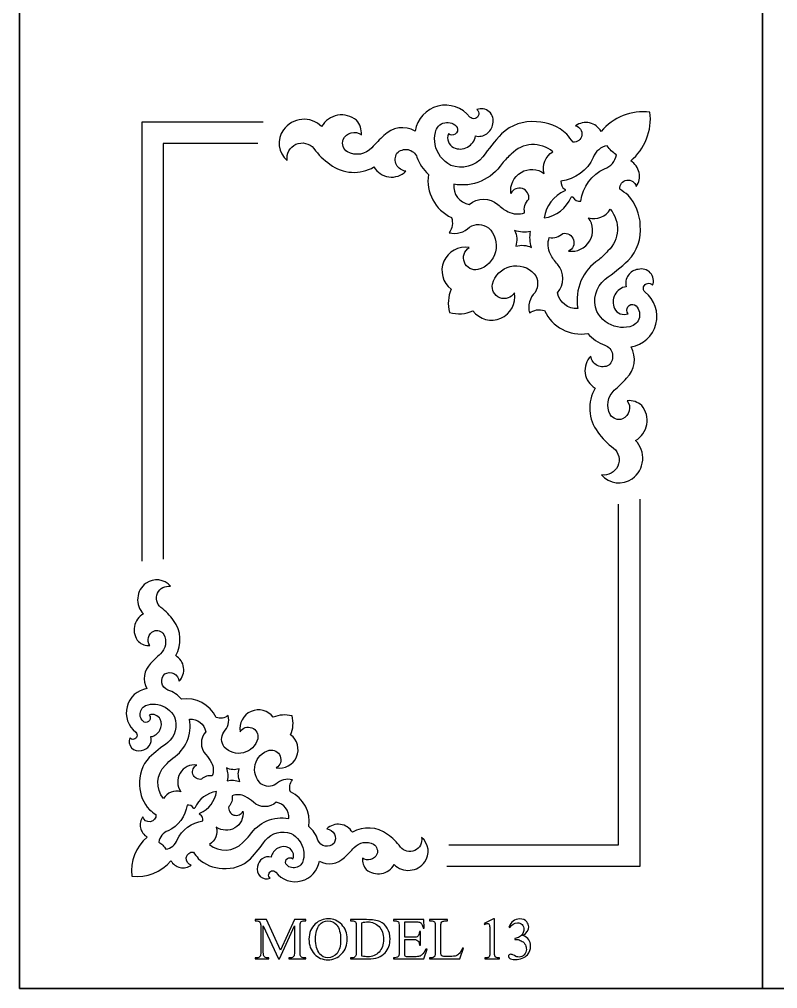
# Model space of a CAD drawing. Header units: millimetres. Extents: x 2553 to 3943, y 1218 to 3318.
# Drawn here: x 2553.4 to 2908, y 1218.2 to 1671.5 of the extents above; entities that cross this region are included whole.
import ezdxf

# ---------------------------------------------------------------- set-up
doc = ezdxf.new("R2010")
doc.units = ezdxf.units.MM
doc.layers.add('Katman 1', color=7, linetype='Continuous')

msp = doc.modelspace()

# ---------------------------------------------------------------- linework, layer by layer
msp.add_line((2900.93, 1218.25), (2900.93, 3068.25))
msp.add_lwpolyline([(3943.43, 3068.25, 0.414214), (3693.43, 3318.25), (2803.43, 3318.25, 0.414214), (2553.43, 3068.25), (2553.43, 1218.25), (3943.43, 1218.25)], format="xyb", close=True)
for points in [[(2553.43, 1680.75), (2900.93, 1680.75), (2900.93, 1218.25), (2553.43, 1218.25)], [(2900.93, 1680.75), (3248.43, 1680.75), (3248.43, 1218.25), (2900.93, 1218.25)]]:
    msp.add_lwpolyline(points, close=True)
at = {"color": 1}
for points in [[(2848.33, 1628.15, 0.2513), (2825.47, 1619.13, 0.443389), (2813.52, 1621.73, -0.921796), (2812.33, 1614.04, 0.014454), (2809.45, 1617.88, 0.180104), (2795.28, 1623.63, 0.21598), (2778.93, 1618, 0.028485), (2770.19, 1607.15, -0.091756), (2770.19, 1607.15, -0.317715), (2755.14, 1603.22), (2755.14, 1603.22, -0.231813), (2747.88, 1612.99), (2747.88, 1612.99, -0.109621), (2747.96, 1618.65, -0.657748), (2758.21, 1620.97, -0.772477), (2754.05, 1617.96, 0.387809), (2756.5, 1611.54, 0.49656), (2766.69, 1616.98, 0.449222), (2774.77, 1622.59, 0.625617), (2767.31, 1629.34, -1.101868), (2764.12, 1625.82), (2764.12, 1625.82, 0.655587), (2738.52, 1619.3, 0.339303), (2723.86, 1617.17, 0.023478), (2718.25, 1611.47, -0.342035), (2706.84, 1609.52, -0.347778), (2704.84, 1615.33, -0.47029), (2713.36, 1617.55), (2713.36, 1617.55, 0.212295), (2711.07, 1624.29), (2711.07, 1624.29, 0.46914), (2694.79, 1621.4), (2694.79, 1621.4, 0.458423), (2676.87, 1619.85, 0.391254), (2678.7, 1605.47, -0.765369), (2691.15, 1611.14), (2691.15, 1611.14, 0.082752), (2698.67, 1603.73, 0.302982), (2719.26, 1602.49, 0.488871), (2734.22, 1600.48, -0.549554), (2729.99, 1608.88, -0.559005), (2739.37, 1607.05, 0.127388), (2744.75, 1599.03), (2744.75, 1599.03, 0.33592), (2755.53, 1578.81, -0.24146), (2754.39, 1571.74, 0.262462), (2763.98, 1574.38, -0.314302), (2772.76, 1574.06), (2772.76, 1574.06, -0.59274), (2767.87, 1554.48), (2767.87, 1554.48), (2767.87, 1554.48), (2767.87, 1554.48, -0.836002), (2763.78, 1564.77), (2763.78, 1564.77), (2763.78, 1564.77, 0.788947), (2755.37, 1545.38), (2755.37, 1545.38, 0.171472), (2754.59, 1534.41, 0.171472), (2765.56, 1535.19), (2765.56, 1535.19, 0.788947), (2784.95, 1543.59), (2784.95, 1543.59), (2784.95, 1543.59, -0.836002), (2774.66, 1547.68), (2774.66, 1547.68), (2774.66, 1547.68), (2774.66, 1547.68, -0.59274), (2794.24, 1552.57), (2794.24, 1552.57, -0.314302), (2794.56, 1543.79, 0.262462), (2791.92, 1534.2, -0.24146), (2798.99, 1535.35, 0.33592), (2819.21, 1524.57), (2819.21, 1524.57, 0.127388), (2827.23, 1519.19, -0.559005), (2829.06, 1509.81, -0.549554), (2820.67, 1514.04, 0.488871), (2822.67, 1499.08, 0.302982), (2823.91, 1478.49, 0.082752), (2831.32, 1470.97), (2831.32, 1470.97, -0.765369), (2825.66, 1458.51, 0.391254), (2840.03, 1456.69, 0.458423), (2841.58, 1474.61), (2841.58, 1474.61, 0.46914), (2844.47, 1490.89), (2844.47, 1490.89, 0.212295), (2837.73, 1493.18), (2837.73, 1493.18, -0.47029), (2835.51, 1484.66, -0.347778), (2829.71, 1486.66, -0.342035), (2831.65, 1498.06, 0.023478), (2837.35, 1503.67, 0.339303), (2839.48, 1518.34, 0.655587), (2846.01, 1543.94), (2846.01, 1543.94, -1.101868), (2849.53, 1547.13, 0.625617), (2842.77, 1554.59, 0.449222), (2837.16, 1546.5, 0.49656), (2831.72, 1536.32, 0.387809), (2838.15, 1533.86, -0.772477), (2841.16, 1538.03, -0.657748), (2838.83, 1527.78, -0.109621), (2833.17, 1527.7), (2833.17, 1527.7, -0.231813), (2823.4, 1534.96), (2823.4, 1534.96, -0.317715), (2827.33, 1550.01, -0.091756), (2827.33, 1550.01, 0.028485), (2838.18, 1558.74, 0.21598), (2843.81, 1575.1, 0.180104), (2838.06, 1589.26, 0.014454), (2834.22, 1592.15, -0.921796), (2841.91, 1593.34, 0.443389), (2839.31, 1605.28, 0.2513)], [(2798.9, 1599.41, -0.344347), (2802.92, 1609.6, 0.395898), (2783.43, 1608.51, 0.034137), (2779.25, 1604.18, -0.301793), (2756.53, 1594.4, 0.389473), (2763.77, 1584.94, -0.378073), (2777.2, 1584.91, 0.076292), (2781.94, 1581.57, 0.206693), (2789.69, 1581.06, 0.349727), (2789.69, 1581.06, -0.248993), (2791.6, 1587.4), (2791.6, 1587.4), (2791.6, 1587.4, 0.872615), (2783.31, 1590.11, -0.664457)], [(2830.22, 1610.04, -0.052194), (2828.35, 1612.41, 0.274412), (2821.83, 1606.93, -0.260592), (2806.71, 1595.85, 0.296894), (2808.51, 1592.05, -0.543524), (2808.47, 1591.29, 0.262838), (2798.84, 1578.66, 0.262838), (2811.47, 1588.29, -0.543524), (2812.24, 1588.32, 0.296894), (2816.03, 1586.53, -0.260592), (2827.11, 1601.65, 0.274412), (2832.6, 1608.17, -0.052194)], [(2819.59, 1578.71, 0.344347), (2829.78, 1582.74, -0.395898), (2828.69, 1563.25, -0.034137), (2824.36, 1559.07, 0.301793), (2814.59, 1536.35, -0.389473), (2805.12, 1543.59, 0.378073), (2805.09, 1557.01, -0.076292), (2801.75, 1561.75, -0.206693), (2801.24, 1569.51, -0.349727), (2801.24, 1569.51, 0.248993), (2807.59, 1571.42), (2807.59, 1571.42), (2807.59, 1571.42, -0.872615), (2810.29, 1563.13, 0.664457)], [(2792.5, 1572.31, -0.130198), (2785.03, 1572.76, -0.191529), (2785.56, 1565.38, -0.191529), (2792.94, 1564.84, -0.130198)], [(2606.03, 1270.85, 0.2513), (2624.29, 1278.05, 0.443389), (2633.84, 1275.97, -0.921796), (2634.79, 1282.12, 0.014454), (2637.09, 1279.05, 0.180104), (2648.41, 1274.45, 0.21598), (2661.48, 1278.96, 0.028485), (2668.46, 1287.62, -0.091756), (2668.46, 1287.62, -0.317715), (2680.48, 1290.76), (2680.48, 1290.76, -0.231813), (2686.28, 1282.95), (2686.28, 1282.95, -0.109621), (2686.21, 1278.44, -0.657748), (2678.02, 1276.58, -0.772477), (2681.35, 1278.98, 0.387809), (2679.39, 1284.12, 0.49656), (2671.25, 1279.77, 0.449222), (2664.8, 1275.29, 0.625617), (2670.75, 1269.89, -1.101868), (2673.31, 1272.7), (2673.31, 1272.7, 0.655587), (2693.76, 1277.91, 0.339303), (2705.47, 1279.62, 0.023478), (2709.95, 1284.17, -0.342035), (2719.06, 1285.73, -0.347778), (2720.66, 1281.08, -0.47029), (2713.86, 1279.32), (2713.86, 1279.32, 0.212295), (2715.68, 1273.93), (2715.68, 1273.93, 0.46914), (2728.69, 1276.24), (2728.69, 1276.24, 0.458423), (2743.01, 1277.48, 0.391254), (2741.55, 1288.96, -0.765369), (2731.6, 1284.43), (2731.6, 1284.43, 0.082752), (2725.59, 1290.36, 0.302982), (2709.14, 1291.34, 0.488871), (2697.19, 1292.95, -0.549554), (2700.57, 1286.24, -0.559005), (2693.07, 1287.7, 0.127388), (2688.78, 1294.11), (2688.78, 1294.11, 0.33592), (2680.17, 1310.26, -0.24146), (2681.08, 1315.91, 0.262462), (2673.42, 1313.8, -0.314302), (2666.4, 1314.06), (2666.4, 1314.06, -0.59274), (2670.31, 1329.7), (2670.31, 1329.7), (2670.31, 1329.7), (2670.31, 1329.7, -0.836002), (2673.58, 1321.48), (2673.58, 1321.48), (2673.58, 1321.48, 0.788947), (2680.29, 1336.97), (2680.29, 1336.97, 0.171472), (2680.92, 1345.74, 0.171472), (2672.15, 1345.11), (2672.15, 1345.11, 0.788947), (2656.66, 1338.4), (2656.66, 1338.4), (2656.66, 1338.4, -0.836002), (2664.88, 1335.13), (2664.88, 1335.13), (2664.88, 1335.13), (2664.88, 1335.13, -0.59274), (2649.24, 1331.22), (2649.24, 1331.22, -0.314302), (2648.98, 1338.24, 0.262462), (2651.09, 1345.9, -0.24146), (2645.44, 1344.99, 0.33592), (2629.29, 1353.59), (2629.29, 1353.59, 0.127388), (2622.88, 1357.89, -0.559005), (2621.42, 1365.39, -0.549554), (2628.13, 1362.01, 0.488871), (2626.52, 1373.96, 0.302982), (2625.54, 1390.41, 0.082752), (2619.61, 1396.42), (2619.61, 1396.42, -0.765369), (2624.14, 1406.37, 0.391254), (2612.66, 1407.83, 0.458423), (2611.42, 1393.51), (2611.42, 1393.51, 0.46914), (2609.11, 1380.5), (2609.11, 1380.5, 0.212295), (2614.5, 1378.68), (2614.5, 1378.68, -0.47029), (2616.27, 1385.48, -0.347778), (2620.91, 1383.88, -0.342035), (2619.36, 1374.77, 0.023478), (2614.8, 1370.29, 0.339303), (2613.09, 1358.58, 0.655587), (2607.88, 1338.12), (2607.88, 1338.12, -1.101868), (2605.07, 1335.57, 0.625617), (2610.47, 1329.61, 0.449222), (2614.95, 1336.07, 0.49656), (2619.3, 1344.21, 0.387809), (2614.16, 1346.17, -0.772477), (2611.76, 1342.84, -0.657748), (2613.62, 1351.03, -0.109621), (2618.14, 1351.1), (2618.14, 1351.1, -0.231813), (2625.94, 1345.3), (2625.94, 1345.3, -0.317715), (2622.81, 1333.27, -0.091756), (2622.81, 1333.27, 0.028485), (2614.14, 1326.29, 0.21598), (2609.64, 1313.23, 0.180104), (2614.23, 1301.91, 0.014454), (2617.3, 1299.61, -0.921796), (2611.15, 1298.65, 0.443389), (2613.24, 1289.11, 0.2513)], [(2628.99, 1310.34, 0.344347), (2620.85, 1307.12, -0.395898), (2621.72, 1322.69, -0.034137), (2625.18, 1326.04, 0.301793), (2632.99, 1344.18, -0.389473), (2640.55, 1338.4, 0.378073), (2640.57, 1327.68, -0.076292), (2643.24, 1323.89, -0.206693), (2643.65, 1317.69, -0.349727), (2643.65, 1317.69, 0.248993), (2638.58, 1316.17), (2638.58, 1316.17), (2638.58, 1316.17, -0.872615), (2636.41, 1322.79, 0.664457)], [(2650.63, 1315.45, -0.130198), (2656.6, 1315.09, -0.191529), (2656.18, 1320.99, -0.191529), (2650.28, 1321.42, -0.130198)], [(2620.49, 1285.31, -0.052194), (2621.99, 1283.41, 0.274412), (2627.2, 1287.8, -0.260592), (2639.27, 1296.65, 0.296894), (2637.84, 1299.68, -0.543524), (2637.87, 1300.29, 0.262838), (2645.57, 1310.38, 0.262838), (2635.47, 1302.69, -0.543524), (2634.86, 1302.66, 0.296894), (2631.83, 1304.09, -0.260592), (2622.98, 1292.02, 0.274412), (2618.6, 1286.8, -0.052194)], [(2645.52, 1293.81, -0.344347), (2642.3, 1285.66, 0.395898), (2657.88, 1286.54, 0.034137), (2661.22, 1290, -0.301793), (2679.37, 1297.8, 0.389473), (2673.58, 1305.37, -0.378073), (2662.86, 1305.39, 0.076292), (2659.07, 1308.06, 0.206693), (2652.88, 1308.46, 0.349727), (2652.88, 1308.46, -0.248993), (2651.35, 1303.4), (2651.35, 1303.4), (2651.35, 1303.4, 0.872615), (2657.97, 1301.23, -0.664457)]]:
    msp.add_lwpolyline(points, format="xyb", close=True, dxfattribs=at)
for points in [[(2667.4, 1623.49), (2610.69, 1623.49), (2610.69, 1418.07)], [(2664.91, 1613.49), (2620.69, 1613.49), (2620.69, 1419.15)], [(2753.25, 1275.5), (2843.67, 1275.5), (2843.67, 1447.19)], [(2754.33, 1285.5), (2833.67, 1285.5), (2833.67, 1444.72)]]:
    msp.add_lwpolyline(points, dxfattribs=at)
at = {"layer": 'Katman 1', "color": 250}
for points, knots in [([(2674.58, 1232.15), (2674.58, 1232.15), (2667.5, 1247.58), (2667.5, 1247.58), (2667.5, 1247.58), (2667.5, 1235.33), (2667.5, 1235.33), (2667.5, 1234.2), (2667.62, 1233.49), (2667.86, 1233.21), (2668.2, 1232.83), (2668.74, 1232.64), (2669.47, 1232.64), (2669.47, 1232.64), (2670.12, 1232.64), (2670.12, 1232.64), (2670.12, 1232.64), (2670.12, 1232.15), (2670.12, 1232.15), (2670.12, 1232.15), (2663.68, 1232.15), (2663.68, 1232.15), (2663.68, 1232.15), (2663.68, 1232.64), (2663.68, 1232.64), (2663.68, 1232.64), (2664.34, 1232.64), (2664.34, 1232.64), (2665.12, 1232.64), (2665.67, 1232.88), (2666.01, 1233.35), (2666.2, 1233.64), (2666.31, 1234.3), (2666.31, 1235.33), (2666.31, 1235.33), (2666.31, 1247.31), (2666.31, 1247.31), (2666.31, 1248.12), (2666.21, 1248.71), (2666.03, 1249.07), (2665.9, 1249.33), (2665.67, 1249.55), (2665.33, 1249.73), (2664.98, 1249.91), (2664.43, 1249.99), (2663.68, 1249.99), (2663.68, 1249.99), (2663.68, 1250.49), (2663.68, 1250.49), (2663.68, 1250.49), (2668.93, 1250.49), (2668.93, 1250.49), (2668.93, 1250.49), (2675.55, 1236.15), (2675.55, 1236.15), (2675.55, 1236.15), (2682.1, 1250.49), (2682.1, 1250.49), (2682.1, 1250.49), (2687.31, 1250.49), (2687.31, 1250.49), (2687.31, 1250.49), (2687.31, 1249.99), (2687.31, 1249.99), (2687.31, 1249.99), (2686.67, 1249.99), (2686.67, 1249.99), (2685.87, 1249.99), (2685.31, 1249.76), (2684.98, 1249.29), (2684.78, 1249), (2684.68, 1248.34), (2684.68, 1247.31), (2684.68, 1247.31), (2684.68, 1235.33), (2684.68, 1235.33), (2684.68, 1234.2), (2684.81, 1233.49), (2685.06, 1233.21), (2685.4, 1232.83), (2685.93, 1232.64), (2686.67, 1232.64), (2686.67, 1232.64), (2687.31, 1232.64), (2687.31, 1232.64), (2687.31, 1232.64), (2687.31, 1232.15), (2687.31, 1232.15), (2687.31, 1232.15), (2679.45, 1232.15), (2679.45, 1232.15), (2679.45, 1232.15), (2679.45, 1232.64), (2679.45, 1232.64), (2679.45, 1232.64), (2680.11, 1232.64), (2680.11, 1232.64), (2680.9, 1232.64), (2681.46, 1232.88), (2681.78, 1233.35), (2681.98, 1233.64), (2682.08, 1234.3), (2682.08, 1235.33), (2682.08, 1235.33), (2682.08, 1247.58), (2682.08, 1247.58), (2682.08, 1247.58), (2675.02, 1232.15), (2675.02, 1232.15), (2675.02, 1232.15), (2674.58, 1232.15), (2674.58, 1232.15)], [0, 0, 0, 0, 0.027027, 0.027027, 0.027027, 0.054054, 0.054054, 0.054054, 0.081081, 0.081081, 0.081081, 0.108108, 0.108108, 0.108108, 0.135135, 0.135135, 0.135135, 0.162162, 0.162162, 0.162162, 0.189189, 0.189189, 0.189189, 0.216216, 0.216216, 0.216216, 0.243243, 0.243243, 0.243243, 0.27027, 0.27027, 0.27027, 0.297297, 0.297297, 0.297297, 0.324324, 0.324324, 0.324324, 0.351351, 0.351351, 0.351351, 0.378378, 0.378378, 0.378378, 0.405405, 0.405405, 0.405405, 0.432432, 0.432432, 0.432432, 0.459459, 0.459459, 0.459459, 0.486486, 0.486486, 0.486486, 0.513514, 0.513514, 0.513514, 0.540541, 0.540541, 0.540541, 0.567568, 0.567568, 0.567568, 0.594595, 0.594595, 0.594595, 0.621622, 0.621622, 0.621622, 0.648649, 0.648649, 0.648649, 0.675676, 0.675676, 0.675676, 0.702703, 0.702703, 0.702703, 0.72973, 0.72973, 0.72973, 0.756757, 0.756757, 0.756757, 0.783784, 0.783784, 0.783784, 0.810811, 0.810811, 0.810811, 0.837838, 0.837838, 0.837838, 0.864865, 0.864865, 0.864865, 0.891892, 0.891892, 0.891892, 0.918919, 0.918919, 0.918919, 0.945946, 0.945946, 0.945946, 0.972973, 0.972973, 0.972973, 1, 1, 1, 1]), ([(2697.98, 1250.91), (2700.35, 1250.91), (2702.41, 1250), (2704.15, 1248.2), (2705.89, 1246.39), (2706.77, 1244.13), (2706.77, 1241.43), (2706.77, 1238.64), (2705.89, 1236.33), (2704.13, 1234.49), (2702.38, 1232.65), (2700.25, 1231.73), (2697.76, 1231.73), (2695.24, 1231.73), (2693.12, 1232.63), (2691.41, 1234.42), (2689.69, 1236.22), (2688.84, 1238.54), (2688.84, 1241.39), (2688.84, 1244.3), (2689.83, 1246.67), (2691.8, 1248.51), (2693.53, 1250.11), (2695.58, 1250.91), (2697.98, 1250.91)], [0, 0, 0, 0, 0.125, 0.125, 0.125, 0.25, 0.25, 0.25, 0.375, 0.375, 0.375, 0.5, 0.5, 0.5, 0.625, 0.625, 0.625, 0.75, 0.75, 0.75, 0.875, 0.875, 0.875, 1, 1, 1, 1]), ([(2697.72, 1249.94), (2696.08, 1249.94), (2694.77, 1249.33), (2693.78, 1248.11), (2692.55, 1246.6), (2691.93, 1244.38), (2691.93, 1241.45), (2691.93, 1238.46), (2692.57, 1236.15), (2693.85, 1234.54), (2694.83, 1233.31), (2696.12, 1232.7), (2697.73, 1232.7), (2699.45, 1232.7), (2700.87, 1233.37), (2701.99, 1234.71), (2703.11, 1236.06), (2703.67, 1238.18), (2703.67, 1241.07), (2703.67, 1244.21), (2703.05, 1246.56), (2701.82, 1248.1), (2700.83, 1249.33), (2699.47, 1249.94), (2697.72, 1249.94)], [0, 0, 0, 0, 0.125, 0.125, 0.125, 0.25, 0.25, 0.25, 0.375, 0.375, 0.375, 0.5, 0.5, 0.5, 0.625, 0.625, 0.625, 0.75, 0.75, 0.75, 0.875, 0.875, 0.875, 1, 1, 1, 1]), ([(2708.32, 1232.15), (2708.32, 1232.15), (2708.32, 1232.64), (2708.32, 1232.64), (2708.32, 1232.64), (2709.01, 1232.64), (2709.01, 1232.64), (2709.78, 1232.64), (2710.33, 1232.89), (2710.65, 1233.39), (2710.85, 1233.68), (2710.95, 1234.35), (2710.95, 1235.38), (2710.95, 1235.38), (2710.95, 1247.25), (2710.95, 1247.25), (2710.95, 1248.4), (2710.82, 1249.11), (2710.57, 1249.4), (2710.22, 1249.8), (2709.7, 1249.99), (2709.01, 1249.99), (2709.01, 1249.99), (2708.32, 1249.99), (2708.32, 1249.99), (2708.32, 1249.99), (2708.32, 1250.49), (2708.32, 1250.49), (2708.32, 1250.49), (2715.78, 1250.49), (2715.78, 1250.49), (2718.52, 1250.49), (2720.6, 1250.18), (2722.03, 1249.56), (2723.46, 1248.94), (2724.6, 1247.9), (2725.47, 1246.45), (2726.34, 1244.99), (2726.78, 1243.32), (2726.78, 1241.42), (2726.78, 1238.86), (2726, 1236.73), (2724.45, 1235.01), (2722.71, 1233.1), (2720.07, 1232.15), (2716.51, 1232.15), (2716.51, 1232.15), (2708.32, 1232.15), (2708.32, 1232.15)], [0, 0, 0, 0, 0.0625, 0.0625, 0.0625, 0.125, 0.125, 0.125, 0.1875, 0.1875, 0.1875, 0.25, 0.25, 0.25, 0.3125, 0.3125, 0.3125, 0.375, 0.375, 0.375, 0.4375, 0.4375, 0.4375, 0.5, 0.5, 0.5, 0.5625, 0.5625, 0.5625, 0.625, 0.625, 0.625, 0.6875, 0.6875, 0.6875, 0.75, 0.75, 0.75, 0.8125, 0.8125, 0.8125, 0.875, 0.875, 0.875, 0.9375, 0.9375, 0.9375, 1, 1, 1, 1]), ([(2713.55, 1233.49), (2714.69, 1233.24), (2715.65, 1233.11), (2716.42, 1233.11), (2718.51, 1233.11), (2720.24, 1233.85), (2721.62, 1235.32), (2722.99, 1236.79), (2723.68, 1238.78), (2723.68, 1241.29), (2723.68, 1243.82), (2722.99, 1245.82), (2721.62, 1247.28), (2720.24, 1248.74), (2718.47, 1249.47), (2716.31, 1249.47), (2715.51, 1249.47), (2714.58, 1249.34), (2713.55, 1249.08), (2713.55, 1249.08), (2713.55, 1233.49), (2713.55, 1233.49)], [0, 0, 0, 0, 0.142857, 0.142857, 0.142857, 0.285714, 0.285714, 0.285714, 0.428571, 0.428571, 0.428571, 0.571429, 0.571429, 0.571429, 0.714286, 0.714286, 0.714286, 0.857143, 0.857143, 0.857143, 1, 1, 1, 1]), ([(2733.62, 1249.5), (2733.62, 1249.5), (2733.62, 1242.25), (2733.62, 1242.25), (2733.62, 1242.25), (2737.66, 1242.25), (2737.66, 1242.25), (2738.7, 1242.25), (2739.4, 1242.4), (2739.75, 1242.72), (2740.22, 1243.13), (2740.48, 1243.86), (2740.53, 1244.9), (2740.53, 1244.9), (2741.03, 1244.9), (2741.03, 1244.9), (2741.03, 1244.9), (2741.03, 1238.51), (2741.03, 1238.51), (2741.03, 1238.51), (2740.53, 1238.51), (2740.53, 1238.51), (2740.41, 1239.4), (2740.28, 1239.98), (2740.16, 1240.23), (2739.99, 1240.55), (2739.73, 1240.8), (2739.36, 1240.98), (2738.99, 1241.16), (2738.42, 1241.25), (2737.66, 1241.25), (2737.66, 1241.25), (2733.62, 1241.25), (2733.62, 1241.25), (2733.62, 1241.25), (2733.62, 1235.2), (2733.62, 1235.2), (2733.62, 1234.39), (2733.65, 1233.89), (2733.72, 1233.72), (2733.8, 1233.54), (2733.92, 1233.4), (2734.1, 1233.3), (2734.28, 1233.19), (2734.63, 1233.14), (2735.13, 1233.14), (2735.13, 1233.14), (2738.23, 1233.14), (2738.23, 1233.14), (2739.27, 1233.14), (2740.02, 1233.22), (2740.49, 1233.36), (2740.95, 1233.5), (2741.4, 1233.79), (2741.83, 1234.21), (2742.39, 1234.77), (2742.96, 1235.61), (2743.55, 1236.74), (2743.55, 1236.74), (2744.1, 1236.74), (2744.1, 1236.74), (2744.1, 1236.74), (2742.52, 1232.15), (2742.52, 1232.15), (2742.52, 1232.15), (2728.39, 1232.15), (2728.39, 1232.15), (2728.39, 1232.15), (2728.39, 1232.64), (2728.39, 1232.64), (2728.39, 1232.64), (2729.04, 1232.64), (2729.04, 1232.64), (2729.47, 1232.64), (2729.88, 1232.75), (2730.27, 1232.96), (2730.56, 1233.1), (2730.76, 1233.32), (2730.86, 1233.61), (2730.96, 1233.9), (2731.01, 1234.49), (2731.01, 1235.38), (2731.01, 1235.38), (2731.01, 1247.31), (2731.01, 1247.31), (2731.01, 1248.47), (2730.9, 1249.19), (2730.66, 1249.45), (2730.34, 1249.81), (2729.8, 1249.99), (2729.04, 1249.99), (2729.04, 1249.99), (2728.39, 1249.99), (2728.39, 1249.99), (2728.39, 1249.99), (2728.39, 1250.49), (2728.39, 1250.49), (2728.39, 1250.49), (2742.53, 1250.49), (2742.53, 1250.49), (2742.53, 1250.49), (2742.72, 1246.45), (2742.72, 1246.45), (2742.72, 1246.45), (2742.19, 1246.45), (2742.19, 1246.45), (2742.01, 1247.43), (2741.8, 1248.09), (2741.57, 1248.46), (2741.34, 1248.82), (2740.99, 1249.1), (2740.55, 1249.29), (2740.19, 1249.43), (2739.55, 1249.5), (2738.64, 1249.5), (2738.64, 1249.5), (2733.62, 1249.5), (2733.62, 1249.5)], [0, 0, 0, 0, 0.025641, 0.025641, 0.025641, 0.051282, 0.051282, 0.051282, 0.076923, 0.076923, 0.076923, 0.102564, 0.102564, 0.102564, 0.128205, 0.128205, 0.128205, 0.153846, 0.153846, 0.153846, 0.179487, 0.179487, 0.179487, 0.205128, 0.205128, 0.205128, 0.230769, 0.230769, 0.230769, 0.25641, 0.25641, 0.25641, 0.282051, 0.282051, 0.282051, 0.307692, 0.307692, 0.307692, 0.333333, 0.333333, 0.333333, 0.358974, 0.358974, 0.358974, 0.384615, 0.384615, 0.384615, 0.410256, 0.410256, 0.410256, 0.435897, 0.435897, 0.435897, 0.461538, 0.461538, 0.461538, 0.487179, 0.487179, 0.487179, 0.512821, 0.512821, 0.512821, 0.538462, 0.538462, 0.538462, 0.564103, 0.564103, 0.564103, 0.589744, 0.589744, 0.589744, 0.615385, 0.615385, 0.615385, 0.641026, 0.641026, 0.641026, 0.666667, 0.666667, 0.666667, 0.692308, 0.692308, 0.692308, 0.717949, 0.717949, 0.717949, 0.74359, 0.74359, 0.74359, 0.769231, 0.769231, 0.769231, 0.794872, 0.794872, 0.794872, 0.820513, 0.820513, 0.820513, 0.846154, 0.846154, 0.846154, 0.871795, 0.871795, 0.871795, 0.897436, 0.897436, 0.897436, 0.923077, 0.923077, 0.923077, 0.948718, 0.948718, 0.948718, 0.974359, 0.974359, 0.974359, 1, 1, 1, 1]), ([(2760.62, 1237.21), (2760.62, 1237.21), (2761.06, 1237.11), (2761.06, 1237.11), (2761.06, 1237.11), (2759.48, 1232.15), (2759.48, 1232.15), (2759.48, 1232.15), (2745.29, 1232.15), (2745.29, 1232.15), (2745.29, 1232.15), (2745.29, 1232.64), (2745.29, 1232.64), (2745.29, 1232.64), (2745.98, 1232.64), (2745.98, 1232.64), (2746.75, 1232.64), (2747.3, 1232.89), (2747.64, 1233.4), (2747.82, 1233.68), (2747.92, 1234.35), (2747.92, 1235.38), (2747.92, 1235.38), (2747.92, 1247.25), (2747.92, 1247.25), (2747.92, 1248.4), (2747.79, 1249.11), (2747.54, 1249.4), (2747.19, 1249.8), (2746.67, 1249.99), (2745.98, 1249.99), (2745.98, 1249.99), (2745.29, 1249.99), (2745.29, 1249.99), (2745.29, 1249.99), (2745.29, 1250.49), (2745.29, 1250.49), (2745.29, 1250.49), (2753.59, 1250.49), (2753.59, 1250.49), (2753.59, 1250.49), (2753.59, 1249.99), (2753.59, 1249.99), (2752.62, 1250), (2751.93, 1249.92), (2751.54, 1249.73), (2751.15, 1249.54), (2750.88, 1249.3), (2750.73, 1249.02), (2750.59, 1248.74), (2750.52, 1248.05), (2750.52, 1246.98), (2750.52, 1246.98), (2750.52, 1235.41), (2750.52, 1235.41), (2750.52, 1234.66), (2750.59, 1234.15), (2750.73, 1233.87), (2750.84, 1233.67), (2751.01, 1233.53), (2751.24, 1233.44), (2751.46, 1233.35), (2752.16, 1233.31), (2753.35, 1233.31), (2753.35, 1233.31), (2754.69, 1233.31), (2754.69, 1233.31), (2756.1, 1233.31), (2757.09, 1233.41), (2757.65, 1233.62), (2758.22, 1233.82), (2758.74, 1234.19), (2759.21, 1234.72), (2759.68, 1235.24), (2760.15, 1236.08), (2760.62, 1237.21)], [0, 0, 0, 0, 0.04, 0.04, 0.04, 0.08, 0.08, 0.08, 0.12, 0.12, 0.12, 0.16, 0.16, 0.16, 0.2, 0.2, 0.2, 0.24, 0.24, 0.24, 0.28, 0.28, 0.28, 0.32, 0.32, 0.32, 0.36, 0.36, 0.36, 0.4, 0.4, 0.4, 0.44, 0.44, 0.44, 0.48, 0.48, 0.48, 0.52, 0.52, 0.52, 0.56, 0.56, 0.56, 0.6, 0.6, 0.6, 0.64, 0.64, 0.64, 0.68, 0.68, 0.68, 0.72, 0.72, 0.72, 0.76, 0.76, 0.76, 0.8, 0.8, 0.8, 0.84, 0.84, 0.84, 0.88, 0.88, 0.88, 0.92, 0.92, 0.92, 0.96, 0.96, 0.96, 1, 1, 1, 1]), ([(2770.74, 1248.69), (2770.74, 1248.69), (2775.21, 1250.85), (2775.21, 1250.85), (2775.21, 1250.85), (2775.66, 1250.85), (2775.66, 1250.85), (2775.66, 1250.85), (2775.66, 1235.38), (2775.66, 1235.38), (2775.66, 1234.36), (2775.7, 1233.71), (2775.79, 1233.46), (2775.88, 1233.21), (2776.05, 1233.01), (2776.33, 1232.87), (2776.6, 1232.74), (2777.15, 1232.66), (2777.99, 1232.64), (2777.99, 1232.64), (2777.99, 1232.15), (2777.99, 1232.15), (2777.99, 1232.15), (2771.07, 1232.15), (2771.07, 1232.15), (2771.07, 1232.15), (2771.07, 1232.64), (2771.07, 1232.64), (2771.94, 1232.66), (2772.49, 1232.74), (2772.74, 1232.87), (2773, 1233), (2773.17, 1233.17), (2773.27, 1233.4), (2773.37, 1233.62), (2773.42, 1234.28), (2773.42, 1235.38), (2773.42, 1235.38), (2773.42, 1245.29), (2773.42, 1245.29), (2773.42, 1246.62), (2773.37, 1247.48), (2773.29, 1247.86), (2773.22, 1248.15), (2773.11, 1248.36), (2772.94, 1248.5), (2772.77, 1248.63), (2772.57, 1248.7), (2772.34, 1248.7), (2772, 1248.7), (2771.53, 1248.56), (2770.94, 1248.28), (2770.94, 1248.28), (2770.74, 1248.69), (2770.74, 1248.69)], [0, 0, 0, 0, 0.055556, 0.055556, 0.055556, 0.111111, 0.111111, 0.111111, 0.166667, 0.166667, 0.166667, 0.222222, 0.222222, 0.222222, 0.277778, 0.277778, 0.277778, 0.333333, 0.333333, 0.333333, 0.388889, 0.388889, 0.388889, 0.444444, 0.444444, 0.444444, 0.5, 0.5, 0.5, 0.555556, 0.555556, 0.555556, 0.611111, 0.611111, 0.611111, 0.666667, 0.666667, 0.666667, 0.722222, 0.722222, 0.722222, 0.777778, 0.777778, 0.777778, 0.833333, 0.833333, 0.833333, 0.888889, 0.888889, 0.888889, 0.944444, 0.944444, 0.944444, 1, 1, 1, 1]), ([(2782.36, 1246.98), (2782.89, 1248.21), (2783.55, 1249.17), (2784.35, 1249.84), (2785.15, 1250.51), (2786.14, 1250.85), (2787.33, 1250.85), (2788.8, 1250.85), (2789.93, 1250.38), (2790.71, 1249.42), (2791.31, 1248.71), (2791.61, 1247.95), (2791.61, 1247.14), (2791.61, 1245.81), (2790.77, 1244.43), (2789.09, 1243.01), (2790.22, 1242.56), (2791.07, 1241.94), (2791.65, 1241.12), (2792.23, 1240.3), (2792.52, 1239.34), (2792.52, 1238.23), (2792.52, 1236.64), (2792.01, 1235.27), (2791, 1234.11), (2789.69, 1232.6), (2787.78, 1231.84), (2785.28, 1231.84), (2784.04, 1231.84), (2783.2, 1231.99), (2782.76, 1232.3), (2782.31, 1232.61), (2782.09, 1232.94), (2782.09, 1233.29), (2782.09, 1233.55), (2782.19, 1233.78), (2782.41, 1233.98), (2782.62, 1234.17), (2782.87, 1234.28), (2783.17, 1234.28), (2783.4, 1234.28), (2783.63, 1234.24), (2783.86, 1234.17), (2784.02, 1234.12), (2784.36, 1233.95), (2784.91, 1233.67), (2785.45, 1233.38), (2785.82, 1233.21), (2786.03, 1233.16), (2786.36, 1233.05), (2786.72, 1233), (2787.1, 1233), (2788.02, 1233), (2788.82, 1233.36), (2789.5, 1234.07), (2790.19, 1234.78), (2790.53, 1235.63), (2790.53, 1236.6), (2790.53, 1237.31), (2790.37, 1238.01), (2790.05, 1238.68), (2789.82, 1239.19), (2789.56, 1239.57), (2789.28, 1239.83), (2788.89, 1240.19), (2788.36, 1240.52), (2787.68, 1240.81), (2787, 1241.1), (2786.31, 1241.25), (2785.61, 1241.25), (2785.61, 1241.25), (2785.17, 1241.25), (2785.17, 1241.25), (2785.17, 1241.25), (2785.17, 1241.67), (2785.17, 1241.67), (2785.89, 1241.76), (2786.6, 1242.01), (2787.32, 1242.44), (2788.03, 1242.86), (2788.55, 1243.37), (2788.88, 1243.96), (2789.2, 1244.56), (2789.37, 1245.21), (2789.37, 1245.92), (2789.37, 1246.85), (2789.07, 1247.6), (2788.49, 1248.17), (2787.91, 1248.74), (2787.18, 1249.03), (2786.32, 1249.03), (2784.92, 1249.03), (2783.75, 1248.27), (2782.81, 1246.76), (2782.81, 1246.76), (2782.36, 1246.98), (2782.36, 1246.98)], [0, 0, 0, 0, 0.03125, 0.03125, 0.03125, 0.0625, 0.0625, 0.0625, 0.09375, 0.09375, 0.09375, 0.125, 0.125, 0.125, 0.15625, 0.15625, 0.15625, 0.1875, 0.1875, 0.1875, 0.21875, 0.21875, 0.21875, 0.25, 0.25, 0.25, 0.28125, 0.28125, 0.28125, 0.3125, 0.3125, 0.3125, 0.34375, 0.34375, 0.34375, 0.375, 0.375, 0.375, 0.40625, 0.40625, 0.40625, 0.4375, 0.4375, 0.4375, 0.46875, 0.46875, 0.46875, 0.5, 0.5, 0.5, 0.53125, 0.53125, 0.53125, 0.5625, 0.5625, 0.5625, 0.59375, 0.59375, 0.59375, 0.625, 0.625, 0.625, 0.65625, 0.65625, 0.65625, 0.6875, 0.6875, 0.6875, 0.71875, 0.71875, 0.71875, 0.75, 0.75, 0.75, 0.78125, 0.78125, 0.78125, 0.8125, 0.8125, 0.8125, 0.84375, 0.84375, 0.84375, 0.875, 0.875, 0.875, 0.90625, 0.90625, 0.90625, 0.9375, 0.9375, 0.9375, 0.96875, 0.96875, 0.96875, 1, 1, 1, 1])]:
    msp.add_open_spline(points, degree=3, knots=knots, dxfattribs=at)

doc.saveas('drawing.dxf')
